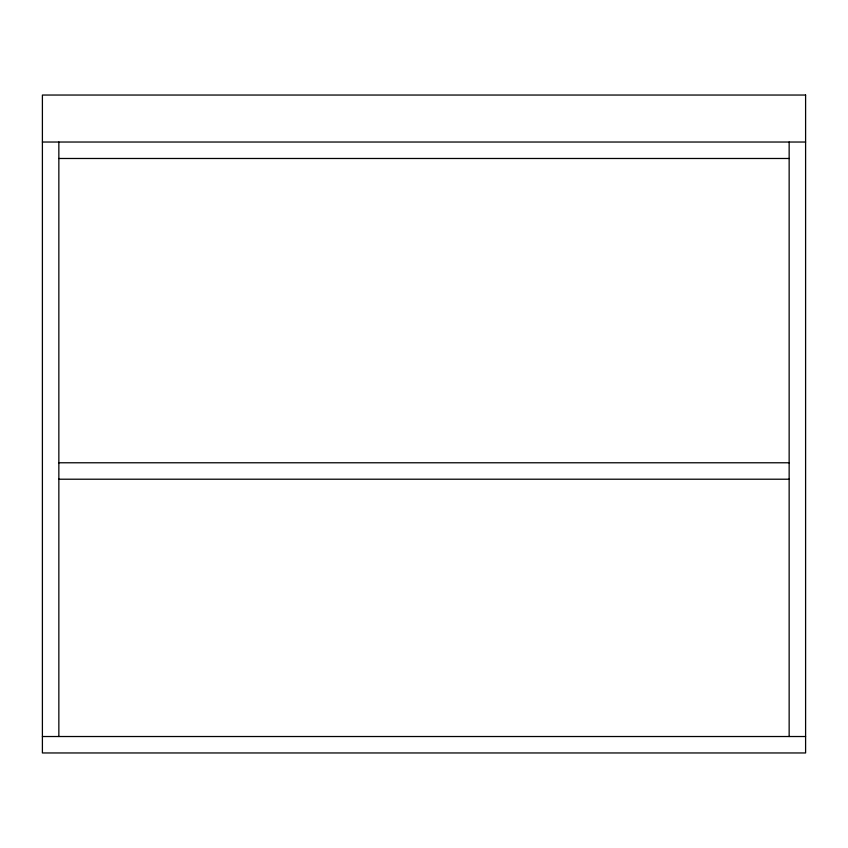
<?xml version="1.0" encoding="UTF-8"?>
<svg xmlns="http://www.w3.org/2000/svg" width="848" height="848" viewBox="0 0 848 848"><rect width="100%" height="100%" fill="white"/><g stroke="black" fill="none" stroke-linecap="round" stroke-linejoin="round"><path stroke-width="1.27" d="M42.4 142.029L805.6 142.029M58.851 158.481L789.149 158.481M58.851 462.775L789.149 462.775M58.851 479.215L789.149 479.215M42.4 736.52L805.6 736.52M789.149 142.029L789.149 736.52M58.851 142.029L58.851 736.52M805.6 95.04L42.4 95.04L42.4 752.96L805.6 752.96L805.6 95.04"/></g></svg>
